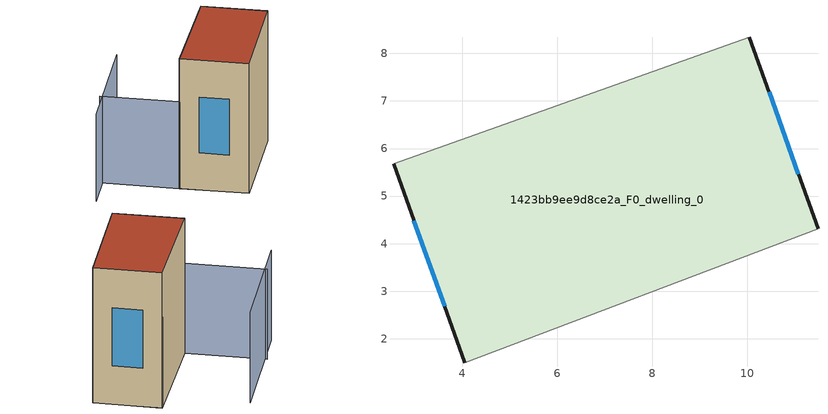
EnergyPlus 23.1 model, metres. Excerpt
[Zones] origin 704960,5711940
1423bb9ee9d8ce2a_F0_dwelling_0
 floor ground (EU_floor_Construction): 11.48,4.31 10.04,8.34 2.56,5.68 4.06,1.49 z0
 wall outside (EU_wall_Construction): 4.06,1.49 2.56,5.68 / 10.04,8.34 11.48,4.31 z0:9
 wall adiabatic (EU_wall_Construction): 11.48,4.31 4.06,1.49 / 2.56,5.68 10.04,8.34 z0:9
 window (EU_Window_Construction): 3.63,2.69 2.99,4.48 / 10.45,7.19 11.07,5.46 z2.56:6.44
 roof outside (EU_roof_Construction): 10.04,8.34 11.48,4.31 4.06,1.49 2.56,5.68 z9
shading: 10.04,8.34 2.56,5.66 / 2.56,5.66 0.85,10.45 / 6.77,12.57 -1.63,9.33 z0:6
[Building]
EU S2 Campaign: North Axis=0; Terrain=City; Solar Distribution=FullExterior
[Site:Location]
London: Latitude=51.5; Longitude=-0.5; Time Zone=0; Elevation=25
[SizingPeriod:WeatherFileDays]
AnnualSizingPeriod: Begin Month=1; Begin Day of Month=1; End Month=12; End Day of Month=31; Day of Week for Start Day=Monday; Use Weather File Daylight Saving Period=No; Use Weather File Rain and Snow Indicators=No
[MATERIAL]
EU_InternalMass_Material: Roughness=MediumRough; Thickness=0.1; Conductivity=1; Density=1800; Specific Heat=900; Thermal Absorptance=0.9; Solar Absorptance=0.7; Visible Absorptance=0.7
[MATERIAL:NOMASS] Roughness=MediumRough; Thermal Absorptance=0.9; Solar Absorptance=0.7; Visible Absorptance=0.7
Name | Thermal Resistance
EU_wall_NoMass | 0.71061
EU_roof_NoMass | 2.41608
EU_floor_NoMass | 1.75078
[WINDOWMATERIAL:SIMPLEGLAZINGSYSTEM]
EU_Window_SimpleGlazing: UFactor=2.64892; Solar Heat Gain Coefficient=0.76; Visible Transmittance=0.76
[CONSTRUCTION]
EU_wall_Construction: EU_wall_NoMass
EU_roof_Construction: EU_roof_NoMass
EU_floor_Construction: EU_floor_NoMass
EU_InternalMass_Construction: EU_InternalMass_Material
EU_Window_Construction: EU_Window_SimpleGlazing
[ZONE]
1423bb9ee9d8ce2a_F0_dwelling_0: Type=1; Multiplier=1; Ceiling Height=autocalculate; Volume=311.766; Floor Area=autocalculate; Part of Total Floor Area=Yes
[INTERNALMASS]
1423bb9ee9d8ce2a_F0_dwelling_0_EU_InternalMass: Construction=EU_InternalMass_Construction; Zone or ZoneList=1423bb9ee9d8ce2a_F0_dwelling_0; Surface Area=34.6405
[OTHEREQUIPMENT]
EU_Step8_InternalGain_1423bb9ee9d8ce2a_F0_dwelling_0_f000: Fuel Type=Electricity; Zone or ZoneList or Space or SpaceList=1423bb9ee9d8ce2a_F0_dwelling_0; Schedule=EU_Step8_GainSchedule_1423bb9ee9d8ce2a_F0_dwelling_0_f000; Design Level Calculation Method=Watts/Area; Power per Zone Floor Area=1; Fraction Latent=0; Fraction Radiant=0; Fraction Lost=0; Carbon Dioxide Generation Rate=0; EndUse Subcategory=EU_Step8_InternalGains
[ZONEVENTILATION:DESIGNFLOWRATE]
EU_ConstantAir_1423bb9ee9d8ce2a_F0_dwelling_0: Zone or ZoneList or Space or SpaceList=1423bb9ee9d8ce2a_F0_dwelling_0; Schedule=EU_AlwaysOn; Design Flow Rate Calculation Method=AirChanges/Hour; Air Changes per Hour=0.496673; Ventilation Type=Natural; Fan Pressure Rise=0; Fan Total Efficiency=1; Constant Term Coefficient=1; Temperature Term Coefficient=0; Velocity Term Coefficient=0; Velocity Squared Term Coefficient=0; Minimum Indoor Temperature=-100; Maximum Indoor Temperature=100; Delta Temperature=-100; Minimum Outdoor Temperature=-100; Maximum Outdoor Temperature=100; Maximum Wind Speed=40
[HVACTEMPLATE:THERMOSTAT]
EU_HeatOnly_1423bb9ee9d8ce2a_F0_dwelling_0: Constant Heating Setpoint=20; Constant Cooling Setpoint=50
[HVACTEMPLATE:ZONE:IDEALLOADSAIRSYSTEM]
1423bb9ee9d8ce2a_F0_dwelling_0: Template Thermostat=EU_HeatOnly_1423bb9ee9d8ce2a_F0_dwelling_0; System Availability Schedule=EU_AlwaysOn; Maximum Heating Supply Air Temperature=50; Minimum Cooling Supply Air Temperature=13; Maximum Heating Supply Air Humidity Ratio=0.0156; Minimum Cooling Supply Air Humidity Ratio=0.0077; Heating Limit=NoLimit; Cooling Limit=NoLimit; Heating Availability Schedule=EU_AlwaysOn; Cooling Availability Schedule=EU_CoolingOff; Dehumidification Control Type=ConstantSensibleHeatRatio; Cooling Sensible Heat Ratio=0.7; Dehumidification Setpoint=60; Humidification Control Type=None; Humidification Setpoint=30; Outdoor Air Method=None; Outdoor Air Flow Rate per Person=0.00944; Outdoor Air Flow Rate per Zone Floor Area=0; Outdoor Air Flow Rate per Zone=0; Demand Controlled Ventilation Type=None; Outdoor Air Economizer Type=NoEconomizer; Heat Recovery Type=None; Sensible Heat Recovery Effectiveness=0.7; Latent Heat Recovery Effectiveness=0.65
[SIZING:ZONE]
1423bb9ee9d8ce2a_F0_dwelling_0: Zone Cooling Design Supply Air Temperature Input Method=SupplyAirTemperature; Zone Cooling Design Supply Air Temperature=13; Zone Heating Design Supply Air Temperature Input Method=SupplyAirTemperature; Zone Heating Design Supply Air Temperature=50; Zone Cooling Design Supply Air Humidity Ratio=0.008; Zone Heating Design Supply Air Humidity Ratio=0.008; Cooling Design Air Flow Method=DesignDay; Cooling Design Air Flow Rate=0; Cooling Minimum Air Flow per Zone Floor Area=0.000762; Cooling Minimum Air Flow=0; Cooling Minimum Air Flow Fraction=0.2; Heating Design Air Flow Method=DesignDay; Heating Design Air Flow Rate=0; Heating Maximum Air Flow per Zone Floor Area=0.002032; Heating Maximum Air Flow=0.141576; Heating Maximum Air Flow Fraction=0.3; Account for Dedicated Outdoor Air System=No; Dedicated Outdoor Air System Control Strategy=NeutralSupplyAir; Dedicated Outdoor Air Low Setpoint Temperature for Design=autosize; Dedicated Outdoor Air High Setpoint Temperature for Design=autosize; Zone Load Sizing Method=Sensible Load Only No Latent Load; Zone Latent Cooling Design Supply Air Humidity Ratio Input Method=HumidityRatioDifference; Zone Cooling Design Supply Air Humidity Ratio Difference=0.005; Zone Latent Heating Design Supply Air Humidity Ratio Input Method=HumidityRatioDifference; Zone Humidification Design Supply Air Humidity Ratio Difference=0.005
[SCHEDULE:CONSTANT]
Name | Hourly Value
EU_AlwaysOn | 1
EU_CoolingOff | 0
[SCHEDULE:FILE]
EU_Step8_GainSchedule_1423bb9ee9d8ce2a_F0_dwelling_0_f000: File=../../schedules/1423bb9ee9d8ce2a/1423bb9ee9d8ce2a_F0_dwelling_0_f000_gain.csv; Column Number=1; Rows to Skip at Top=0; Number of Hours of Data=8760; Column Separator=Comma; Interpolate to Timestep=No; Minutes per Item=60; Adjust Schedule for Daylight Savings=Yes
